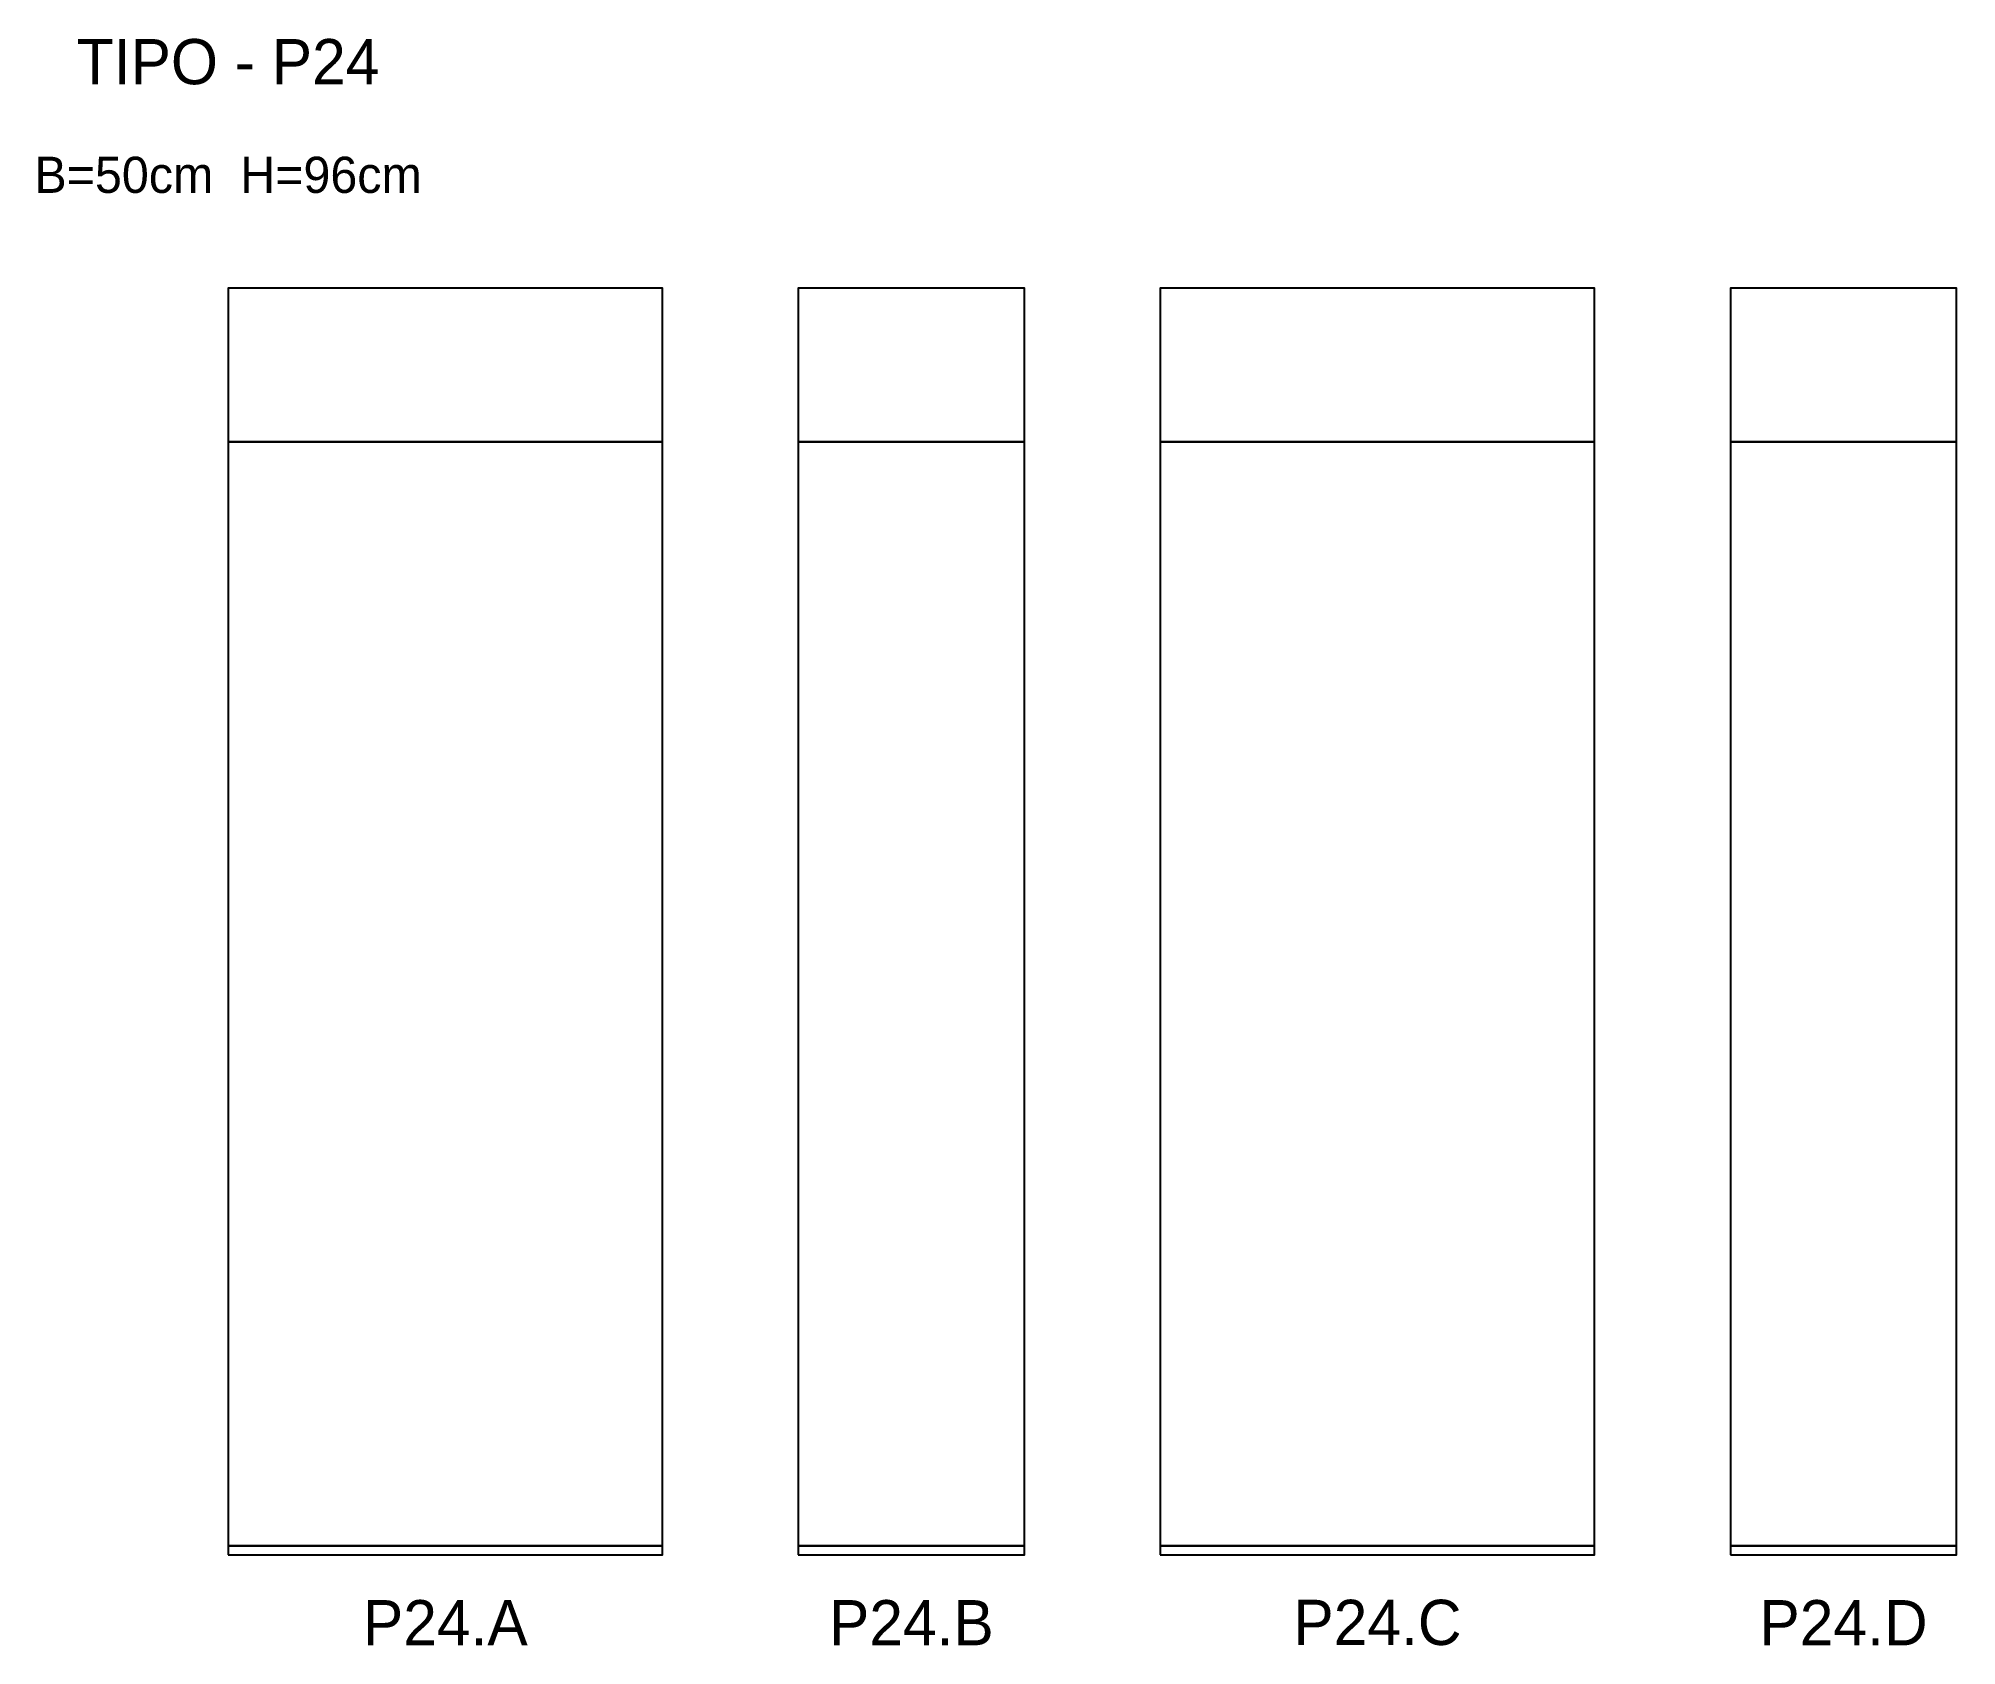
# Model space of a CAD drawing. Header units: metres. Extents: x -42 to 382, y -20 to 335.
import ezdxf

# ---------------------------------------------------------------- set-up
doc = ezdxf.new("R2010")
doc.units = ezdxf.units.M
for name, color, linetype in [('Cota Secao (2x)', 3, 'Continuous'), ('NOMENCLATURA', 1, 'Continuous'), ('Paineis', 7, 'Continuous'), ('Texto Secao', 2, 'Continuous')]:
    doc.layers.add(name, color=color, linetype=linetype)

msp = doc.modelspace()

# ---------------------------------------------------------------- linework, layer by layer
at = {"layer": 'Paineis'}
for points in [[(0, 246), (96, 246), (96, 280), (0, 280)], [(126, 246), (176, 246), (176, 280), (126, 280)], [(206, 246), (302, 246), (302, 280), (206, 280)], [(332, 246), (382, 246), (382, 280), (332, 280)], [(0, 2), (96, 2), (96, 246), (0, 246)], [(126, 2), (176, 2), (176, 246), (126, 246)], [(206, 2), (302, 2), (302, 246), (206, 246)], [(332, 2), (382, 2), (382, 246), (332, 246)], [(0, 0), (96, 0), (96, 2), (0, 2)], [(126, 0), (176, 0), (176, 2), (126, 2)], [(206, 0), (302, 0), (302, 2), (206, 2)], [(332, 0), (382, 0), (382, 2), (332, 2)]]:
    msp.add_lwpolyline(points, close=True, dxfattribs=at)

# ---------------------------------------------------------------- texts
at = {"layer": 'Cota Secao (2x)', "insert": (0, 305), "char_height": 8, "width": 402, "attachment_point": 5}
msp.add_mtext('B=50cm  H=96cm', dxfattribs=at)
at = {"layer": 'NOMENCLATURA', "insert": (0, 330), "char_height": 10, "width": 300, "attachment_point": 5}
msp.add_mtext('TIPO - P24', dxfattribs=at)
at = {"layer": 'Texto Secao', "char_height": 10, "attachment_point": 5}
for s, insert, width in [('P24.A', (48, -15), 116), ('P24.B', (151, -15), 70), ('P24.C', (254, -15), 116), ('P24.D', (357, -15), 70)]:
    msp.add_mtext(s, dxfattribs=dict(at, insert=insert, width=width))

doc.saveas('drawing.dxf')
